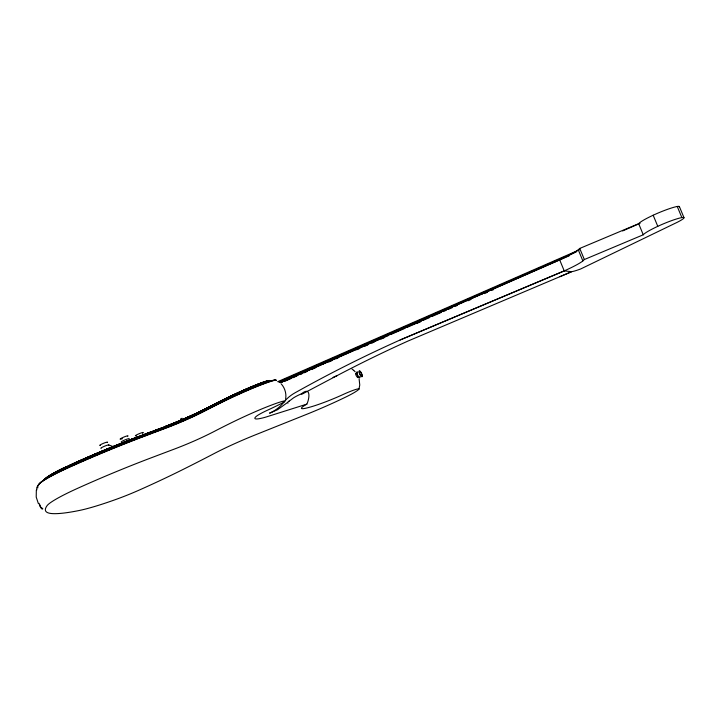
<?xml version="1.0" encoding="UTF-8"?>
<svg xmlns="http://www.w3.org/2000/svg" width="720" height="720" viewBox="0 0 720 720"><rect width="100%" height="100%" fill="white"/><g stroke="black" fill="none" stroke-linecap="round" stroke-linejoin="round"><path stroke-width="1.08" d="M356.274 373.338C353.691 372.33 358.542 380.178 358.326 376.893M36.333 490.077L36.216 497.079L38.394 503.658M285.615 399.105C286.614 393.678 284.886 387.9 281.187 383.832M359.001 389.124L359.757 384.966L359.109 378.918M288.864 401.391L293.553 397.845A80.037 63.837 64.1 0 1 301.248 393.939C311.373 385.623 309.429 398.979 306.837 404.136A23.112 2.655 -22.5 0 0 304.74 408.429A34.65 3.978 -22.5 0 0 343.503 394.335A16.452 1.89 -22.5 0 1 352.764 390.483A8.991 1.035 -22.5 0 1 358.83 389.34A29.565 3.402 -22.5 0 1 346.329 396.765A77.823 8.946 -22.5 0 1 307.485 414L257.769 433.899A63.765 7.326 -22.5 0 0 214.182 453.546A388.899 44.703 -22.5 0 1 182.493 469.728A159.732 18.36 -22.5 0 1 139.914 489.771A42.273 4.86 -22.5 0 1 115.506 499.59A80.748 9.279 -22.5 0 1 79.245 510.489A231.84 26.649 -22.5 0 1 53.442 513.648A197.973 22.752 -22.5 0 1 47.106 505.629A47.88 5.499 -22.5 0 1 76.941 488.637A151.551 17.415 -22.5 0 1 148.23 458.946L173.268 449.487A47.763 5.49 -22.5 0 0 204.597 436.212A60.975 7.011 -22.5 0 0 214.875 431.1A146.529 16.839 -22.5 0 1 234.072 421.452A76.257 8.766 -22.5 0 1 257.301 410.832A39.132 4.5 -22.5 0 1 274.887 403.83A20.025 2.304 -22.5 0 1 283.329 401.157A8.415 0.963 -22.5 0 1 281.844 403.29A76.662 8.811 -22.5 0 1 267.462 410.211A21.042 2.421 -22.5 0 0 255.87 416.718A36.387 4.185 -22.5 0 0 265.356 417.24L306.837 404.136M679.32 206.919A17.289 1.989 -22.5 0 0 677.25 206.478A20.637 2.376 -22.5 0 0 653.175 215.226A26.451 3.042 -22.5 0 0 638.667 223.677L579.753 248.436L577.566 250.38A30.366 3.492 -22.5 0 1 559.638 259.794L280.845 382.482L281.196 382.068A5.166 5.04 -81.4 0 1 281.655 381.87L282.042 381.951M677.25 206.478L681.858 217.584A20.637 2.376 -22.5 0 0 657.783 226.332A26.451 3.042 -22.5 0 0 643.266 234.783L584.352 259.542L582.165 261.495A30.366 3.492 -22.5 0 1 564.237 270.9L563.328 271.314M44.046 479.889L44.694 479.151A40.716 4.68 -22.5 0 1 66.177 466.911M44.667 479.484L45.306 478.755A39.969 4.59 -22.5 0 1 66.402 466.74L75.177 462.708A142.893 16.425 -22.5 0 1 131.382 439.299L141.282 435.555M45.297 479.088L45.936 478.368M287.415 402.489L289.026 401.094M301.248 393.939L302.166 394.083L337.401 375.453A1347.786 1309.824 -84 0 1 407.808 341.127L571.68 271.683A14.976 1.719 -22.5 0 0 580.707 268.956L676.962 222.435A17.289 1.989 -22.5 0 0 681.858 217.584M205.704 410.247L208.008 409.05A145.836 16.758 -22.5 0 1 225.621 400.221A75.573 8.685 -22.5 0 1 248.643 389.7A38.448 4.419 -22.5 0 1 265.923 382.824A19.323 2.223 -22.5 0 1 274.068 380.241A7.731 0.891 -22.5 0 1 275.481 380.538M268.731 381.06L269.649 380.475L268.848 380.583A13.617 1.566 -22.5 0 0 263.484 382.302A32.724 3.762 -22.5 0 0 248.778 388.161A69.849 8.028 -22.5 0 0 227.502 397.89A140.031 16.092 -22.5 0 0 210.6 406.359M265.923 381.87A68.76 7.902 -22.5 0 0 266.949 381.366L267.705 380.817A12.132 1.395 -22.5 0 0 262.926 382.347A31.239 3.591 -22.5 0 0 248.886 387.945A68.364 7.857 -22.5 0 0 228.06 397.458A138.528 15.921 -22.5 0 0 211.338 405.846L208.278 407.565A67.581 7.767 -22.5 0 1 197.748 412.785M267.399 381.429L268.893 380.592L268.272 380.691A12.87 1.476 -22.5 0 0 263.205 382.32A31.986 3.672 -22.5 0 0 248.823 388.044A69.111 7.947 -22.5 0 0 227.781 397.665A139.275 16.011 -22.5 0 0 210.969 406.089M197.991 412.578L199.674 411.813M198.558 412.344L195.066 414.054A54.18 6.228 -22.5 0 1 165.24 426.69L157.608 429.651M196.83 413.532L198.684 412.65M269.577 413.055L271.152 412.47A37.026 36.135 -81.4 0 0 283.689 402.39A38.151 37.233 -81.4 0 1 284.463 401.445M69.345 465.552L74.781 463.104A145.206 16.686 -22.5 0 1 137.601 437.13M333.054 377.406L337.14 375.588M285.273 400.518A38.151 37.233 -81.4 0 1 294.768 392.958A1347.21 1314.711 -81.4 0 1 400.14 339.966L564.237 270.9L571.68 271.683L559.845 276.705M269.82 413.091L277.587 409.68L286.992 402.894L288.081 403.056M284.571 381.375L290.754 378.666M292.806 377.766L296.928 375.957M300.015 374.607L302.076 373.698M304.128 372.798L307.215 371.448M312.363 369.189L315.45 367.83M328.833 361.962L331.92 360.612M336.042 358.803L338.094 357.903M356.625 349.776L359.712 348.426M364.86 346.167L367.947 344.808M372.06 343.008L374.121 342.099M381.33 338.94L384.417 337.59M417.348 323.145L420.435 321.786M277.659 381.699L579.348 249.849M622.593 230.949L640.098 223.299M278.955 381.861L576.315 251.919M279.126 382.536L569.457 255.672M280.332 382.752L368.955 344.025M371.016 343.125L388.539 335.475M390.6 334.575L405.027 328.266M407.088 327.366L421.515 321.066M423.576 320.166L429.759 317.466M431.82 316.557L441.09 312.507M443.151 311.607L446.247 310.257M448.308 309.357L452.43 307.557M455.526 306.207L457.587 305.307M467.892 300.798L470.979 299.448M484.38 293.598L487.467 292.248M491.589 290.448L493.65 289.548M400.14 339.966L564.237 270.9L559.638 259.794M254.781 385.578L255.933 385.11M254.844 385.722L255.996 385.254M250.839 387.666L251.478 387.414M120.15 443.862L131.427 439.425M120.204 444.006L137.16 437.391M121.221 443.799L125.928 441.927M121.293 443.97L126 442.107M126.864 441.567L137.223 437.553M134.46 438.822L137.295 437.733M137.043 437.121L139.221 436.347M139.419 436.338L143.343 434.772M139.149 436.635L141.201 435.852M141.48 435.555L143.757 434.781M139.212 436.797L141.273 436.014M141.192 436.95L139.104 437.742A150.165 17.262 -22.5 0 0 68.472 467.163A46.512 5.346 -22.5 0 0 39.474 483.678A196.578 22.59 -22.5 0 0 38.691 484.875M143.28 436.158L139.347 437.904A150.858 17.343 -22.5 0 0 68.382 467.46A47.196 5.427 -22.5 0 0 38.961 484.218A197.28 22.671 -22.5 0 0 37.314 487.548M141.435 437.103L155.781 431.424M143.523 436.311L164.088 428.31A49.113 5.643 -22.5 0 0 196.29 414.675A62.397 7.173 -22.5 0 0 205.992 409.86L208.296 408.663A145.134 16.677 -22.5 0 1 225.828 399.879A74.88 8.604 -22.5 0 1 248.634 389.448A37.755 4.338 -22.5 0 1 265.599 382.698A18.648 2.142 -22.5 0 1 272.934 380.34L273.987 380.088A7.038 0.81 -22.5 0 1 274.743 380.475M143.154 434.799L147.465 433.215M143.55 434.772L151.362 431.694M143.262 435.069L149.949 432.441M147.312 433.368L149.724 432.432M161.82 428.076L164.79 426.96M162.873 427.869L164.853 427.122M149.364 432.594L153.621 430.893M149.427 432.738L155.673 430.119M149.49 432.9L153.594 431.352M151.479 431.964L153.522 431.19M153.468 431.046L156.114 430.119M156.042 431.577L164.358 428.454A48.429 5.571 -22.5 0 0 196.119 415.008A61.677 7.092 -22.5 0 0 205.704 410.247M155.457 430.146L157.716 429.354M155.511 430.281L165.051 426.672A54.918 6.309 -22.5 0 0 195.273 413.865L199.62 411.687A69.435 7.983 -22.5 0 0 210.258 406.368A137.997 15.858 -22.5 0 1 228.357 397.278A67.617 7.776 -22.5 0 1 248.949 387.864A30.492 3.501 -22.5 0 1 262.656 382.401A11.385 1.305 -22.5 0 1 265.689 381.375L265.941 381.987M157.554 429.507L162.135 427.77M160.443 428.778L161.883 428.238M180.738 418.734L182.151 418.275M252.666 386.991L253.17 386.838M266.328 381.87L266.823 381.897M266.859 381.177L267.48 381.015M108.819 444.942L113.751 446.868M352.017 369.063L353.736 370.431M353.61 370.305L355.194 371.862M188.343 417.807L187.911 418.014M679.401 206.622L684 217.728M653.175 215.226L657.783 226.332M638.667 223.677L643.266 234.783M579.753 248.436L584.352 259.542M578.286 249.84L582.885 260.946M554.958 261.855L553.761 262.386M528.3 273.591L527.913 273.51A5.076 4.95 -81.4 0 0 527.31 273.771L527.103 274.113M504.612 284.013L504.225 283.932A5.166 5.04 -81.4 0 0 503.766 284.121L503.415 284.535M482.49 293.751L482.103 293.67A5.166 5.04 -81.4 0 0 481.644 293.859L481.284 294.273M461.907 302.805L461.52 302.724A5.166 5.04 -81.4 0 0 461.07 302.913L460.71 303.327M442.683 311.265L442.296 311.184A5.076 4.95 -81.4 0 0 441.702 311.445L441.486 311.787M423.945 319.509L423.558 319.428A5.166 5.04 -81.4 0 0 423.099 319.626L422.748 320.04M406.737 327.078L406.35 326.997A5.076 4.95 -81.4 0 0 405.756 327.267L405.54 327.609M390.546 334.206L390.159 334.125A5.076 4.95 -81.4 0 0 389.565 334.386L389.349 334.737M375.435 340.857L375.048 340.776A5.166 5.04 -81.4 0 0 374.589 340.974L374.238 341.388M360.972 347.22L360.585 347.139A5.076 4.95 -81.4 0 0 359.982 347.409L359.775 347.751M347.319 353.232L346.932 353.151A5.076 4.95 -81.4 0 0 346.329 353.412L346.122 353.754M334.674 358.794L334.287 358.713A5.076 4.95 -81.4 0 0 333.693 358.974L333.477 359.316M323.244 363.825L322.047 364.347M311.769 368.874L311.382 368.793A5.076 4.95 -81.4 0 0 310.779 369.063L310.563 369.405M301.284 373.491L300.087 374.013M291.087 377.973L290.7 377.892A5.166 5.04 -81.4 0 0 290.241 378.09L289.89 378.504M266.76 381.924L266.508 381.321A68.013 7.821 -22.5 0 1 265.5 381.825M63.729 468.279L63.621 468.009A39.213 4.509 -22.5 0 0 46.845 477.567M39.726 504.513L39.888 505.107M39.393 504.549L39.483 504.882A3.681 1.089 65.4 0 0 41.364 508.41A3.681 1.089 65.4 0 0 42.768 508.608M276.219 380.61A8.415 0.963 -22.5 0 0 274.689 380.295A20.025 2.304 -22.5 0 0 266.247 382.968A39.132 4.5 -22.5 0 0 248.661 389.97A76.257 8.766 -22.5 0 0 225.432 400.581A146.529 16.839 -22.5 0 0 206.226 410.238A60.975 7.011 -22.5 0 1 195.957 415.35A47.763 5.49 -22.5 0 1 164.628 428.616L139.59 438.075A151.551 17.415 -22.5 0 0 68.301 467.766A47.88 5.499 -22.5 0 0 38.466 484.758A197.973 22.752 -22.5 0 0 36.9 489.852M266.562 381.447A68.013 7.821 -22.5 0 1 265.545 381.951A11.385 1.305 -22.5 0 1 265.869 381.807M262.773 382.671A11.385 1.305 -22.5 0 1 264.573 382.041M264.996 381.906A11.385 1.305 -22.5 0 1 265.806 381.645M262.71 382.527A11.394 1.314 -22.5 0 1 265.347 381.627M257.085 384.66A30.474 3.501 -22.5 0 1 260.496 383.346M257.148 384.804A30.474 3.501 -22.5 0 1 260.559 383.49M252.468 386.523A30.627 3.519 -22.5 0 0 249.003 387.99A67.617 7.776 -22.5 0 0 228.411 397.404M250.227 387.63A30.627 3.519 -22.5 0 1 251.379 387.144M210.312 406.494A138.186 15.885 -22.5 0 1 223.713 399.699M211.842 405.882A138.186 15.885 -22.5 0 1 223.767 399.843M210.375 406.638A69.435 7.983 -22.5 0 1 199.737 411.957L195.84 413.811A56.412 6.48 -22.5 0 1 186.84 417.888M209.016 407.052A68.877 7.92 -22.5 0 1 199.341 411.867M195.723 413.532A56.412 6.48 -22.5 0 1 164.673 426.69M195.777 413.667A56.412 6.48 -22.5 0 1 165.771 426.411M186.066 418.23A56.412 6.48 -22.5 0 1 183.735 419.247M182.952 419.58A56.412 6.48 -22.5 0 1 175.05 422.892M167.922 425.745A56.412 6.48 -22.5 0 0 174.258 423.216A61.119 7.029 -22.5 0 1 168.273 425.7M195.498 413.694A55.665 6.399 -22.5 0 1 164.862 426.672M137.223 437.103A143.73 16.524 -22.5 0 0 75.033 462.825L65.97 467.1A41.454 4.761 -22.5 0 0 44.1 479.565M91.854 455.571A142.893 16.425 -22.5 0 1 114.48 446.148M91.908 455.715A142.893 16.425 -22.5 0 1 102.249 451.341M103.194 450.945A142.893 16.425 -22.5 0 1 114.534 446.292M219.366 402.345A302.823 34.803 -22.5 0 0 206.433 408.564L198.027 412.677A61.119 7.029 -22.5 0 1 191.7 415.647M221.112 401.517A302.823 34.803 -22.5 0 1 223.758 400.266M225.522 399.429A302.823 34.803 -22.5 0 1 228.186 398.169M247.158 389.358A302.823 34.803 -22.5 0 1 249.921 388.089M190.764 416.07A61.119 7.029 -22.5 0 1 186.984 417.78M186.021 418.212A61.119 7.029 -22.5 0 1 180.18 420.759M179.199 421.182A61.119 7.029 -22.5 0 1 175.239 422.856M163.161 427.725A150.444 17.289 -22.5 0 1 161.109 428.535M106.605 449.55A210.033 24.138 -22.5 0 0 94.365 454.491A13.392 1.539 -22.5 0 0 86.238 458.217M110.682 447.93A210.033 24.138 -22.5 0 1 114.741 446.319M115.758 445.923A210.033 24.138 -22.5 0 1 121.833 443.538M122.85 443.151A210.033 24.138 -22.5 0 1 125.874 441.981M130.896 440.046A210.033 24.138 -22.5 0 1 134.901 438.516M135.9 438.138A210.033 24.138 -22.5 0 1 138.888 437.013M83.493 459.801A13.392 1.539 -22.5 0 1 84.06 459.441M84.708 459.054A13.392 1.539 -22.5 0 1 85.437 458.649M263.304 382.662A11.385 1.305 -22.5 0 1 264.636 382.203M250.299 387.792A30.627 3.519 -22.5 0 1 251.442 387.306M230.157 396.918A67.617 7.776 -22.5 0 1 233.442 395.361M243.774 390.636A67.617 7.776 -22.5 0 1 245.556 389.853M219.249 402.291A138.186 15.885 -22.5 0 1 223.839 400.005M210.438 406.8A69.435 7.983 -22.5 0 1 208.656 407.718M207.72 408.204A69.435 7.983 -22.5 0 1 206.775 408.681M204.84 409.653A69.435 7.983 -22.5 0 1 202.86 410.634M195.903 413.964A56.412 6.48 -22.5 0 1 193.959 414.873M192.969 415.323A56.412 6.48 -22.5 0 1 183.798 419.409M183.015 419.742A56.412 6.48 -22.5 0 1 180.657 420.75M179.874 421.083A56.412 6.48 -22.5 0 1 175.113 423.054M174.321 423.378A56.412 6.48 -22.5 0 1 171.945 424.341M171.153 424.656A56.412 6.48 -22.5 0 1 167.994 425.907M91.98 455.877A142.893 16.425 -22.5 0 1 97.605 453.483M99.486 452.691A142.893 16.425 -22.5 0 1 102.312 451.503M103.257 451.107A142.893 16.425 -22.5 0 1 107.982 449.154M108.927 448.767A142.893 16.425 -22.5 0 1 114.606 446.454M263.835 382.68A11.385 1.305 -22.5 0 1 264.717 382.383M179.946 421.263A56.412 6.48 -22.5 0 1 177.57 422.253M174.393 423.558A56.412 6.48 -22.5 0 1 172.017 424.521M94.86 454.851A142.893 16.425 -22.5 0 1 97.677 453.654M104.274 450.891A142.893 16.425 -22.5 0 1 108.054 449.334M264.357 382.716A11.385 1.305 -22.5 0 1 264.789 382.572M37.764 487.917A196.578 22.59 -22.5 0 1 37.836 486.999M208.638 407.295A68.13 7.83 -22.5 0 1 199.071 412.065M74.907 462.96A144.468 16.605 -22.5 0 1 137.412 437.103M136.089 435.807A4.347 0.504 -22.5 0 1 136.791 434.799A4.347 0.504 -22.5 0 1 142.218 432.621A4.347 0.504 -22.5 0 1 142.461 433.251M120.78 439.164A4.347 0.504 -22.5 0 1 123.705 437.121A4.347 0.504 -22.5 0 1 127.71 436.248M122.373 438.687A4.347 0.504 -22.5 0 1 121.491 438.975M121.239 442.035A4.347 0.504 -22.5 0 1 125.406 439.749A4.347 0.504 -22.5 0 1 129.204 438.831M101.043 448.353A4.347 0.504 -22.5 0 1 104.985 446.022A4.347 0.504 -22.5 0 1 108.468 445.365M100.35 445.437A4.347 0.504 -22.5 0 1 103.284 443.394A4.347 0.504 -22.5 0 1 107.289 442.521M39.258 504.063A3.681 1.089 65.4 0 1 39.159 503.352M42.174 508.068A2.673 0.792 65.4 0 1 41.085 507.465M40.743 506.961A2.673 0.792 65.4 0 1 40.122 505.746M359.676 377.037A2.781 0.828 65.4 0 1 357.588 375.21A2.781 0.828 65.4 0 1 357.534 372.375M359.937 376.938A3.267 0.972 65.4 0 1 357.642 375.66A3.267 0.972 65.4 0 1 357.39 371.934M362.259 375.876L362.169 375.246A3.267 0.972 65.4 0 0 359.496 370.791A3.267 0.972 65.4 0 0 360.09 374.85A3.267 0.972 65.4 0 0 362.259 375.876M362.016 375.561L361.935 375.03A2.781 0.828 65.4 0 0 359.667 371.241A2.781 0.828 65.4 0 0 360.18 374.688A2.781 0.828 65.4 0 0 362.016 375.561"/></g></svg>
